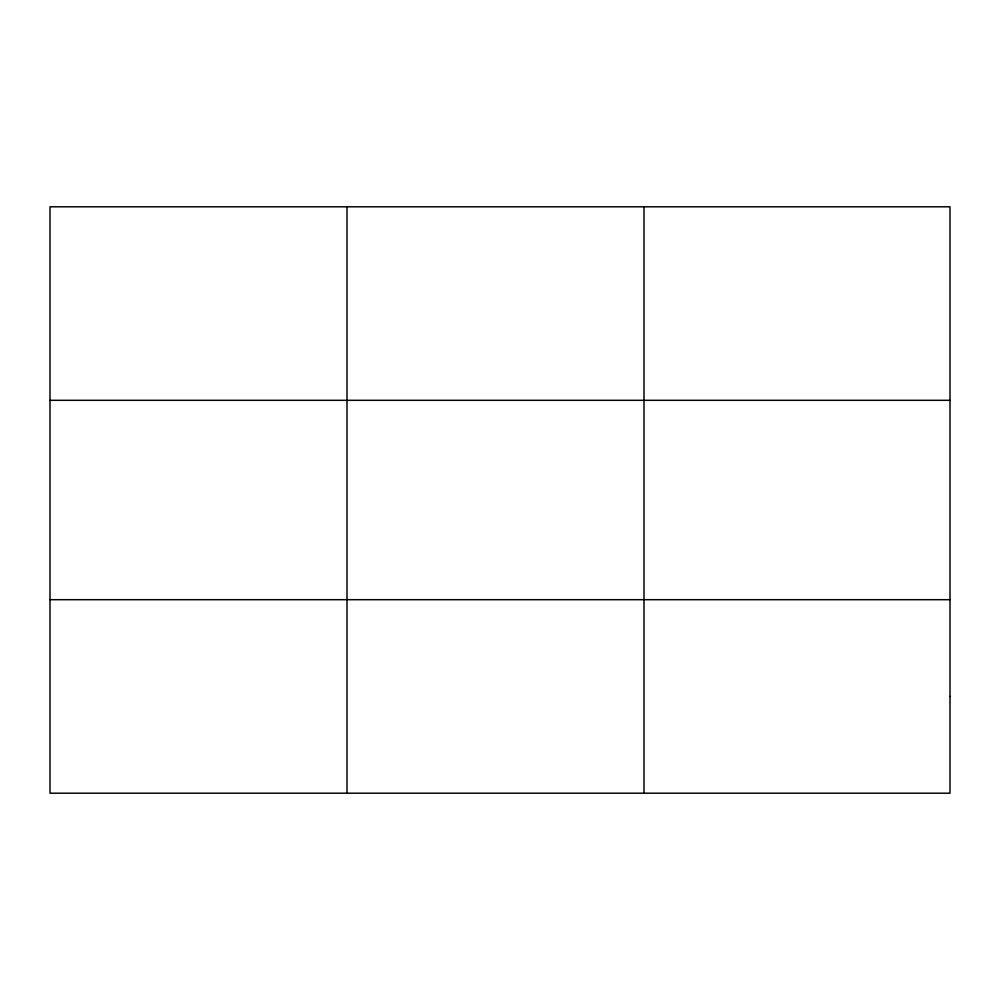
<?xml version="1.0" encoding="UTF-8"?>
<svg xmlns="http://www.w3.org/2000/svg" width="1000" height="1000" viewBox="0 0 1000 1000"><rect width="100%" height="100%" fill="white"/><g stroke="black" fill="none" stroke-linecap="round" stroke-linejoin="round"><path stroke-width="1.5" d="M347 206.8L347 793.2M644 206.8L644 793.2M50 400.312L950 400.312M50 599.688L950 599.688M950 696.45L950 793.2L50 793.2L50 206.8L950 206.8L950 696.45"/></g></svg>
